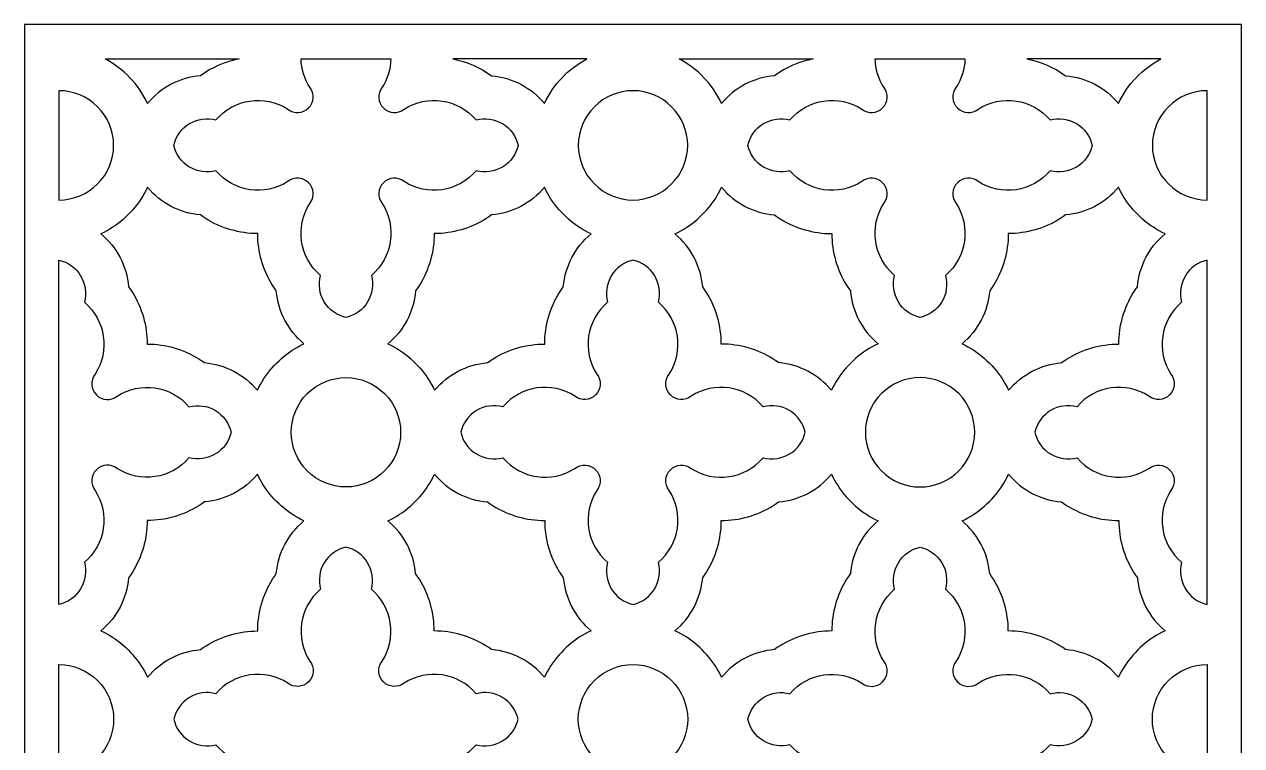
# Model space of a CAD drawing. Extents: x 0 to 880, y 0 to 2250.
# Drawn here: x 0 to 880, y 1728 to 2250 of the extents above; entities that cross this region are included whole.
import ezdxf

# ---------------------------------------------------------------- set-up
doc = ezdxf.new("R2010")
doc.units = 0
doc.layers.add('Layer_05', color=1, linetype='CONTINUOUS')

msp = doc.modelspace()

# ---------------------------------------------------------------- linework, layer by layer
at = {"layer": 'Layer_05'}
msp.add_lwpolyline([(0, 0), (880, 0), (880, 2250), (0, 2250), (0, 0)], close=True, dxfattribs=at)
for points in [[(89.03, 2192.86, 0.160722), (58.39, 2225), (155.28, 2225, 0.108467), (127.23, 2212.87, 0.199695), (89.03, 2192.86)], [(232.5, 2038, -0.42331), (214.05, 2068.48, -0.375572), (206.38, 2120.5, 0.378314), (205.45, 2135.45, 0.378314), (190.5, 2136.38, -0.375572), (138.48, 2144.05, -0.42331), (108, 2162.5, -0.42331), (138.48, 2180.95, -0.375572), (190.5, 2188.62, 0.378314), (205.45, 2189.55, 0.378314), (206.38, 2204.5, -0.136852), (200.04, 2225), (264.96, 2225, -0.136852), (258.62, 2204.5, 0.378314), (259.55, 2189.55, 0.378314), (274.5, 2188.62, -0.375572), (326.52, 2180.95, -0.42331), (357, 2162.5, -0.42331), (326.52, 2144.05, -0.375572), (274.5, 2136.38, 0.378314), (259.55, 2135.45, 0.378314), (258.62, 2120.5, -0.375572), (250.95, 2068.48, -0.42331), (232.5, 2038)], [(309.72, 2225, -0.108467), (337.77, 2212.87, -0.199695), (375.97, 2192.86, -0.160722), (406.61, 2225), (309.72, 2225)], [(504.03, 2192.86, 0.160722), (473.39, 2225), (570.28, 2225, 0.108467), (542.23, 2212.87, 0.199695), (504.03, 2192.86)], [(647.5, 2038, -0.42331), (629.05, 2068.48, -0.375572), (621.38, 2120.5, 0.378314), (620.45, 2135.45, 0.378314), (605.5, 2136.38, -0.375572), (553.48, 2144.05, -0.42331), (523, 2162.5, -0.42331), (553.48, 2180.95, -0.375572), (605.5, 2188.62, 0.378314), (620.45, 2189.55, 0.378314), (621.38, 2204.5, -0.136852), (615.04, 2225), (679.96, 2225, -0.136852), (673.62, 2204.5, 0.378314), (674.55, 2189.55, 0.378314), (689.5, 2188.62, -0.375572), (741.52, 2180.95, -0.42331), (772, 2162.5, -0.42331), (741.52, 2144.05, -0.375572), (689.5, 2136.38, 0.378314), (674.55, 2135.45, 0.378314), (673.62, 2120.5, -0.375572), (665.95, 2068.48, -0.42331), (647.5, 2038)], [(790.97, 2192.86, -0.160722), (821.61, 2225), (724.72, 2225, -0.108467), (752.77, 2212.87, -0.199695), (790.97, 2192.86)], [(25, 2122.97, 0.414214), (64.53, 2162.5, 0.414214), (25, 2202.03), (25, 2122.97)], [(440, 2122.97, 0.414214), (479.53, 2162.5, 0.414214), (440, 2202.03, 0.414214), (400.47, 2162.5, 0.414214), (440, 2122.97)], [(855, 2122.97), (855, 2202.03, 0.414214), (815.47, 2162.5, 0.414214), (855, 2122.97)], [(88.81, 2018.81), (91.27, 2018.76), (93.73, 2018.63), (96.18, 2018.41), (98.62, 2018.1), (101.05, 2017.72), (103.46, 2017.25), (105.86, 2016.69), (108.24, 2016.06), (110.59, 2015.34), (112.92, 2014.54), (115.22, 2013.66), (117.49, 2012.7), (119.72, 2011.67), (121.91, 2010.55), (124.07, 2009.37), (126.18, 2008.11), (128.25, 2006.77), (130.27, 2005.37, -0.199695), (168.47, 1985.36), (169.55, 1987.53), (170.7, 1989.67), (171.93, 1991.77), (173.22, 1993.82), (174.59, 1995.83), (176.02, 1997.79), (177.52, 1999.7), (179.08, 2001.56), (180.71, 2003.36), (182.4, 2005.1), (184.14, 2006.79), (185.94, 2008.42), (187.8, 2009.98), (189.71, 2011.48), (191.67, 2012.91), (193.68, 2014.28), (195.73, 2015.57), (197.83, 2016.8), (199.97, 2017.95), (202.14, 2019.03, -0.199695), (182.13, 2057.23), (180.73, 2059.25), (179.39, 2061.32), (178.13, 2063.43), (176.95, 2065.59), (175.83, 2067.78), (174.8, 2070.01), (173.84, 2072.28), (172.96, 2074.58), (172.16, 2076.91), (171.44, 2079.26), (170.81, 2081.64), (170.25, 2084.04), (169.78, 2086.45), (169.4, 2088.88), (169.09, 2091.32), (168.87, 2093.77), (168.74, 2096.23), (168.69, 2098.69), (166.23, 2098.74), (163.77, 2098.87), (161.32, 2099.09), (158.88, 2099.4), (156.45, 2099.78), (154.04, 2100.25), (151.64, 2100.81), (149.26, 2101.44), (146.91, 2102.16), (144.58, 2102.96), (142.28, 2103.84), (140.01, 2104.8), (137.78, 2105.83), (135.59, 2106.95), (133.43, 2108.13), (131.32, 2109.39), (129.25, 2110.73), (127.23, 2112.13, -0.199695), (89.03, 2132.14), (87.95, 2129.97), (86.8, 2127.83), (85.57, 2125.73), (84.28, 2123.68), (82.91, 2121.67), (81.48, 2119.71), (79.98, 2117.8), (78.42, 2115.94), (76.79, 2114.14), (75.1, 2112.4), (73.36, 2110.71), (71.56, 2109.08), (69.7, 2107.52), (67.79, 2106.02), (65.83, 2104.59), (63.82, 2103.22), (61.77, 2101.93), (59.67, 2100.7), (57.53, 2099.55), (55.36, 2098.47, -0.199695), (75.37, 2060.27), (76.77, 2058.25), (78.11, 2056.18), (79.37, 2054.07), (80.55, 2051.91), (81.67, 2049.72), (82.7, 2047.49), (83.66, 2045.22), (84.54, 2042.92), (85.34, 2040.59), (86.06, 2038.24), (86.69, 2035.86), (87.25, 2033.46), (87.72, 2031.05), (88.1, 2028.62), (88.41, 2026.18), (88.63, 2023.73), (88.76, 2021.27), (88.81, 2018.81)], [(296.53, 1985.36, -0.199695), (334.73, 2005.37), (336.75, 2006.77), (338.82, 2008.11), (340.93, 2009.37), (343.09, 2010.55), (345.28, 2011.67), (347.51, 2012.7), (349.78, 2013.66), (352.08, 2014.54), (354.41, 2015.34), (356.76, 2016.06), (359.14, 2016.69), (361.54, 2017.25), (363.95, 2017.72), (366.38, 2018.1), (368.82, 2018.41), (371.27, 2018.63), (373.73, 2018.76), (376.19, 2018.81), (376.24, 2021.27), (376.37, 2023.73), (376.59, 2026.18), (376.9, 2028.62), (377.28, 2031.05), (377.75, 2033.46), (378.31, 2035.86), (378.94, 2038.24), (379.66, 2040.59), (380.46, 2042.92), (381.34, 2045.22), (382.3, 2047.49), (383.33, 2049.72), (384.45, 2051.91), (385.63, 2054.07), (386.89, 2056.18), (388.23, 2058.25), (389.63, 2060.27, -0.199695), (409.64, 2098.47), (407.47, 2099.55), (405.33, 2100.7), (403.23, 2101.93), (401.18, 2103.22), (399.17, 2104.59), (397.21, 2106.02), (395.3, 2107.52), (393.44, 2109.08), (391.64, 2110.71), (389.9, 2112.4), (388.21, 2114.14), (386.58, 2115.94), (385.02, 2117.8), (383.52, 2119.71), (382.09, 2121.67), (380.72, 2123.68), (379.43, 2125.73), (378.2, 2127.83), (377.05, 2129.97), (375.97, 2132.14, -0.199695), (337.77, 2112.13), (335.75, 2110.73), (333.68, 2109.39), (331.57, 2108.13), (329.41, 2106.95), (327.22, 2105.83), (324.99, 2104.8), (322.72, 2103.84), (320.42, 2102.96), (318.09, 2102.16), (315.74, 2101.44), (313.36, 2100.81), (310.96, 2100.25), (308.55, 2099.78), (306.12, 2099.4), (303.68, 2099.09), (301.23, 2098.87), (298.77, 2098.74), (296.31, 2098.69), (296.26, 2096.23), (296.13, 2093.77), (295.91, 2091.32), (295.6, 2088.88), (295.22, 2086.45), (294.75, 2084.04), (294.19, 2081.64), (293.56, 2079.26), (292.84, 2076.91), (292.04, 2074.58), (291.16, 2072.28), (290.2, 2070.01), (289.17, 2067.78), (288.05, 2065.59), (286.87, 2063.43), (285.61, 2061.32), (284.27, 2059.25), (282.87, 2057.23, -0.199695), (262.86, 2019.03), (265.03, 2017.95), (267.17, 2016.8), (269.27, 2015.57), (271.32, 2014.28), (273.33, 2012.91), (275.29, 2011.48), (277.2, 2009.98), (279.06, 2008.42), (280.86, 2006.79), (282.6, 2005.1), (284.29, 2003.36), (285.92, 2001.56), (287.48, 1999.7), (288.98, 1997.79), (290.41, 1995.83), (291.78, 1993.82), (293.07, 1991.77), (294.3, 1989.67), (295.45, 1987.53), (296.53, 1985.36)], [(503.81, 2018.81), (503.76, 2021.27), (503.63, 2023.73), (503.41, 2026.18), (503.1, 2028.62), (502.72, 2031.05), (502.25, 2033.46), (501.69, 2035.86), (501.06, 2038.24), (500.34, 2040.59), (499.54, 2042.92), (498.66, 2045.22), (497.7, 2047.49), (496.67, 2049.72), (495.55, 2051.91), (494.37, 2054.07), (493.11, 2056.18), (491.77, 2058.25), (490.37, 2060.27, 0.199695), (470.36, 2098.47), (472.53, 2099.55), (474.67, 2100.7), (476.77, 2101.93), (478.82, 2103.22), (480.83, 2104.59), (482.79, 2106.02), (484.7, 2107.52), (486.56, 2109.08), (488.36, 2110.71), (490.1, 2112.4), (491.79, 2114.14), (493.42, 2115.94), (494.98, 2117.8), (496.48, 2119.71), (497.91, 2121.67), (499.28, 2123.68), (500.57, 2125.73), (501.8, 2127.83), (502.95, 2129.97), (504.03, 2132.14, 0.199695), (542.23, 2112.13), (544.25, 2110.73), (546.32, 2109.39), (548.43, 2108.13), (550.59, 2106.95), (552.78, 2105.83), (555.01, 2104.8), (557.28, 2103.84), (559.58, 2102.96), (561.91, 2102.16), (564.26, 2101.44), (566.64, 2100.81), (569.04, 2100.25), (571.45, 2099.78), (573.88, 2099.4), (576.32, 2099.09), (578.77, 2098.87), (581.23, 2098.74), (583.69, 2098.69), (583.74, 2096.23), (583.87, 2093.77), (584.09, 2091.32), (584.4, 2088.88), (584.78, 2086.45), (585.25, 2084.04), (585.81, 2081.64), (586.44, 2079.26), (587.16, 2076.91), (587.96, 2074.58), (588.84, 2072.28), (589.8, 2070.01), (590.83, 2067.78), (591.95, 2065.59), (593.13, 2063.43), (594.39, 2061.32), (595.73, 2059.25), (597.13, 2057.23, 0.199695), (617.14, 2019.03), (614.97, 2017.95), (612.83, 2016.8), (610.73, 2015.57), (608.68, 2014.28), (606.67, 2012.91), (604.71, 2011.48), (602.8, 2009.98), (600.94, 2008.42), (599.14, 2006.79), (597.4, 2005.1), (595.71, 2003.36), (594.08, 2001.56), (592.52, 1999.7), (591.02, 1997.79), (589.59, 1995.83), (588.22, 1993.82), (586.93, 1991.77), (585.7, 1989.67), (584.55, 1987.53), (583.47, 1985.36, 0.199695), (545.27, 2005.37), (543.25, 2006.77), (541.18, 2008.11), (539.07, 2009.37), (536.91, 2010.55), (534.72, 2011.67), (532.49, 2012.7), (530.22, 2013.66), (527.92, 2014.54), (525.59, 2015.34), (523.24, 2016.06), (520.86, 2016.69), (518.46, 2017.25), (516.05, 2017.72), (513.62, 2018.1), (511.18, 2018.41), (508.73, 2018.63), (506.27, 2018.76), (503.81, 2018.81)], [(711.53, 1985.36, -0.199695), (749.73, 2005.37), (751.75, 2006.77), (753.82, 2008.11), (755.93, 2009.37), (758.09, 2010.55), (760.28, 2011.67), (762.51, 2012.7), (764.78, 2013.66), (767.08, 2014.54), (769.41, 2015.34), (771.76, 2016.06), (774.14, 2016.69), (776.54, 2017.25), (778.95, 2017.72), (781.38, 2018.1), (783.82, 2018.41), (786.27, 2018.63), (788.73, 2018.76), (791.19, 2018.81), (791.24, 2021.27), (791.37, 2023.73), (791.59, 2026.18), (791.9, 2028.62), (792.28, 2031.05), (792.75, 2033.46), (793.31, 2035.86), (793.94, 2038.24), (794.66, 2040.59), (795.46, 2042.92), (796.34, 2045.22), (797.3, 2047.49), (798.33, 2049.72), (799.45, 2051.91), (800.63, 2054.07), (801.89, 2056.18), (803.23, 2058.25), (804.63, 2060.27, -0.199695), (824.64, 2098.47), (822.47, 2099.55), (820.33, 2100.7), (818.23, 2101.93), (816.18, 2103.22), (814.17, 2104.59), (812.21, 2106.02), (810.3, 2107.52), (808.44, 2109.08), (806.64, 2110.71), (804.9, 2112.4), (803.21, 2114.14), (801.58, 2115.94), (800.02, 2117.8), (798.52, 2119.71), (797.09, 2121.67), (795.72, 2123.68), (794.43, 2125.73), (793.2, 2127.83), (792.05, 2129.97), (790.97, 2132.14, -0.199695), (752.77, 2112.13), (750.75, 2110.73), (748.68, 2109.39), (746.57, 2108.13), (744.41, 2106.95), (742.22, 2105.83), (739.99, 2104.8), (737.72, 2103.84), (735.42, 2102.96), (733.09, 2102.16), (730.74, 2101.44), (728.36, 2100.81), (725.96, 2100.25), (723.55, 2099.78), (721.12, 2099.4), (718.68, 2099.09), (716.23, 2098.87), (713.77, 2098.74), (711.31, 2098.69), (711.26, 2096.23), (711.13, 2093.77), (710.91, 2091.32), (710.6, 2088.88), (710.22, 2086.45), (709.75, 2084.04), (709.19, 2081.64), (708.56, 2079.26), (707.84, 2076.91), (707.04, 2074.58), (706.16, 2072.28), (705.2, 2070.01), (704.17, 2067.78), (703.05, 2065.59), (701.87, 2063.43), (700.61, 2061.32), (699.27, 2059.25), (697.87, 2057.23, -0.199695), (677.86, 2019.03), (680.03, 2017.95), (682.17, 2016.8), (684.27, 2015.57), (686.32, 2014.28), (688.33, 2012.91), (690.29, 2011.48), (692.2, 2009.98), (694.06, 2008.42), (695.86, 2006.79), (697.6, 2005.1), (699.29, 2003.36), (700.92, 2001.56), (702.48, 1999.7), (703.98, 1997.79), (705.41, 1995.83), (706.78, 1993.82), (708.07, 1991.77), (709.3, 1989.67), (710.45, 1987.53), (711.53, 1985.36)], [(25, 1830.5), (25, 2079.5, -0.42331), (43.45, 2049.02, -0.375572), (51.12, 1997, 0.378314), (52.05, 1982.05, 0.378314), (67, 1981.12, -0.375572), (119.02, 1973.45, -0.42331), (149.5, 1955, -0.42331), (119.02, 1936.55, -0.375572), (67, 1928.88, 0.378314), (52.05, 1927.95, 0.378314), (51.12, 1913, -0.375572), (43.45, 1860.98, -0.42331), (25, 1830.5)], [(440, 1830.5, 0.42331), (458.45, 1860.98, 0.375572), (466.12, 1913, -0.378314), (467.05, 1927.95, -0.378314), (482, 1928.88, 0.375572), (534.02, 1936.55, 0.42331), (564.5, 1955, 0.42331), (534.02, 1973.45, 0.375572), (482, 1981.12, -0.378314), (467.05, 1982.05, -0.378314), (466.12, 1997, 0.375572), (458.45, 2049.02, 0.42331), (440, 2079.5, 0.42331), (421.55, 2049.02, 0.375572), (413.88, 1997, -0.378314), (412.95, 1982.05, -0.378314), (398, 1981.12, 0.375572), (345.98, 1973.45, 0.42331), (315.5, 1955, 0.42331), (345.98, 1936.55, 0.375572), (398, 1928.88, -0.378314), (412.95, 1927.95, -0.378314), (413.88, 1913, 0.375572), (421.55, 1860.98, 0.42331), (440, 1830.5)], [(855, 1830.5), (855, 2079.5, 0.42331), (836.55, 2049.02, 0.375572), (828.88, 1997, -0.378314), (827.95, 1982.05, -0.378314), (813, 1981.12, 0.375572), (760.98, 1973.45, 0.42331), (730.5, 1955, 0.42331), (760.98, 1936.55, 0.375572), (813, 1928.88, -0.378314), (827.95, 1927.95, -0.378314), (828.88, 1913, 0.375572), (836.55, 1860.98, 0.42331), (855, 1830.5)], [(192.97, 1955, -0.414214), (232.5, 1994.53, -0.414214), (272.03, 1955, -0.414214), (232.5, 1915.47, -0.414214), (192.97, 1955)], [(607.97, 1955, 0.414214), (647.5, 1915.47, 0.414214), (687.03, 1955, 0.414214), (647.5, 1994.53, 0.414214), (607.97, 1955)], [(89.03, 1777.86, -0.199695), (127.23, 1797.87), (129.25, 1799.27), (131.32, 1800.61), (133.43, 1801.87), (135.59, 1803.05), (137.78, 1804.17), (140.01, 1805.2), (142.28, 1806.16), (144.58, 1807.04), (146.91, 1807.84), (149.26, 1808.56), (151.64, 1809.19), (154.04, 1809.75), (156.45, 1810.22), (158.88, 1810.6), (161.32, 1810.91), (163.77, 1811.13), (166.23, 1811.26), (168.69, 1811.31), (168.74, 1813.77), (168.87, 1816.23), (169.09, 1818.68), (169.4, 1821.12), (169.78, 1823.55), (170.25, 1825.96), (170.81, 1828.36), (171.44, 1830.74), (172.16, 1833.09), (172.96, 1835.42), (173.84, 1837.72), (174.8, 1839.99), (175.83, 1842.22), (176.95, 1844.41), (178.13, 1846.57), (179.39, 1848.68), (180.73, 1850.75), (182.13, 1852.77, -0.199695), (202.14, 1890.97), (199.97, 1892.05), (197.83, 1893.2), (195.73, 1894.43), (193.68, 1895.72), (191.67, 1897.09), (189.71, 1898.52), (187.8, 1900.02), (185.94, 1901.58), (184.14, 1903.21), (182.4, 1904.9), (180.71, 1906.64), (179.08, 1908.44), (177.52, 1910.3), (176.02, 1912.21), (174.59, 1914.17), (173.22, 1916.18), (171.93, 1918.23), (170.7, 1920.33), (169.55, 1922.47), (168.47, 1924.64, -0.199695), (130.27, 1904.63), (128.25, 1903.23), (126.18, 1901.89), (124.07, 1900.63), (121.91, 1899.45), (119.72, 1898.33), (117.49, 1897.3), (115.22, 1896.34), (112.92, 1895.46), (110.59, 1894.66), (108.24, 1893.94), (105.86, 1893.31), (103.46, 1892.75), (101.05, 1892.28), (98.62, 1891.9), (96.18, 1891.59), (93.73, 1891.37), (91.27, 1891.24), (88.81, 1891.19), (88.76, 1888.73), (88.63, 1886.27), (88.41, 1883.82), (88.1, 1881.38), (87.72, 1878.95), (87.25, 1876.54), (86.69, 1874.14), (86.06, 1871.76), (85.34, 1869.41), (84.54, 1867.08), (83.66, 1864.78), (82.7, 1862.51), (81.67, 1860.28), (80.55, 1858.09), (79.37, 1855.93), (78.11, 1853.82), (76.77, 1851.75), (75.37, 1849.73, -0.199695), (55.36, 1811.53), (57.53, 1810.45), (59.67, 1809.3), (61.77, 1808.07), (63.82, 1806.78), (65.83, 1805.41), (67.79, 1803.98), (69.7, 1802.48), (71.56, 1800.92), (73.36, 1799.29), (75.1, 1797.6), (76.79, 1795.86), (78.42, 1794.06), (79.98, 1792.2), (81.48, 1790.29), (82.91, 1788.33), (84.28, 1786.32), (85.57, 1784.27), (86.8, 1782.17), (87.95, 1780.03), (89.03, 1777.86)], [(296.31, 1811.31), (296.26, 1813.77), (296.13, 1816.23), (295.91, 1818.68), (295.6, 1821.12), (295.22, 1823.55), (294.75, 1825.96), (294.19, 1828.36), (293.56, 1830.74), (292.84, 1833.09), (292.04, 1835.42), (291.16, 1837.72), (290.2, 1839.99), (289.17, 1842.22), (288.05, 1844.41), (286.87, 1846.57), (285.61, 1848.68), (284.27, 1850.75), (282.87, 1852.77, 0.199695), (262.86, 1890.97), (265.03, 1892.05), (267.17, 1893.2), (269.27, 1894.43), (271.32, 1895.72), (273.33, 1897.09), (275.29, 1898.52), (277.2, 1900.02), (279.06, 1901.58), (280.86, 1903.21), (282.6, 1904.9), (284.29, 1906.64), (285.92, 1908.44), (287.48, 1910.3), (288.98, 1912.21), (290.41, 1914.17), (291.78, 1916.18), (293.07, 1918.23), (294.3, 1920.33), (295.45, 1922.47), (296.53, 1924.64, 0.199695), (334.73, 1904.63), (336.75, 1903.23), (338.82, 1901.89), (340.93, 1900.63), (343.09, 1899.45), (345.28, 1898.33), (347.51, 1897.3), (349.78, 1896.34), (352.08, 1895.46), (354.41, 1894.66), (356.76, 1893.94), (359.14, 1893.31), (361.54, 1892.75), (363.95, 1892.28), (366.38, 1891.9), (368.82, 1891.59), (371.27, 1891.37), (373.73, 1891.24), (376.19, 1891.19), (376.24, 1888.73), (376.37, 1886.27), (376.59, 1883.82), (376.9, 1881.38), (377.28, 1878.95), (377.75, 1876.54), (378.31, 1874.14), (378.94, 1871.76), (379.66, 1869.41), (380.46, 1867.08), (381.34, 1864.78), (382.3, 1862.51), (383.33, 1860.28), (384.45, 1858.09), (385.63, 1855.93), (386.89, 1853.82), (388.23, 1851.75), (389.63, 1849.73, 0.199695), (409.64, 1811.53), (407.47, 1810.45), (405.33, 1809.3), (403.23, 1808.07), (401.18, 1806.78), (399.17, 1805.41), (397.21, 1803.98), (395.3, 1802.48), (393.44, 1800.92), (391.64, 1799.29), (389.9, 1797.6), (388.21, 1795.86), (386.58, 1794.06), (385.02, 1792.2), (383.52, 1790.29), (382.09, 1788.33), (380.72, 1786.32), (379.43, 1784.27), (378.2, 1782.17), (377.05, 1780.03), (375.97, 1777.86, 0.199695), (337.77, 1797.87), (335.75, 1799.27), (333.68, 1800.61), (331.57, 1801.87), (329.41, 1803.05), (327.22, 1804.17), (324.99, 1805.2), (322.72, 1806.16), (320.42, 1807.04), (318.09, 1807.84), (315.74, 1808.56), (313.36, 1809.19), (310.96, 1809.75), (308.55, 1810.22), (306.12, 1810.6), (303.68, 1810.91), (301.23, 1811.13), (298.77, 1811.26), (296.31, 1811.31)], [(504.03, 1777.86), (502.95, 1780.03), (501.8, 1782.17), (500.57, 1784.27), (499.28, 1786.32), (497.91, 1788.33), (496.48, 1790.29), (494.98, 1792.2), (493.42, 1794.06), (491.79, 1795.86), (490.1, 1797.6), (488.36, 1799.29), (486.56, 1800.92), (484.7, 1802.48), (482.79, 1803.98), (480.83, 1805.41), (478.82, 1806.78), (476.77, 1808.07), (474.67, 1809.3), (472.53, 1810.45), (470.36, 1811.53, 0.199695), (490.37, 1849.73), (491.77, 1851.75), (493.11, 1853.82), (494.37, 1855.93), (495.55, 1858.09), (496.67, 1860.28), (497.7, 1862.51), (498.66, 1864.78), (499.54, 1867.08), (500.34, 1869.41), (501.06, 1871.76), (501.69, 1874.14), (502.25, 1876.54), (502.72, 1878.95), (503.1, 1881.38), (503.41, 1883.82), (503.63, 1886.27), (503.76, 1888.73), (503.81, 1891.19), (506.27, 1891.24), (508.73, 1891.37), (511.18, 1891.59), (513.62, 1891.9), (516.05, 1892.28), (518.46, 1892.75), (520.86, 1893.31), (523.24, 1893.94), (525.59, 1894.66), (527.92, 1895.46), (530.22, 1896.34), (532.49, 1897.3), (534.72, 1898.33), (536.91, 1899.45), (539.07, 1900.63), (541.18, 1901.89), (543.25, 1903.23), (545.27, 1904.63, 0.199695), (583.47, 1924.64), (584.55, 1922.47), (585.7, 1920.33), (586.93, 1918.23), (588.22, 1916.18), (589.59, 1914.17), (591.02, 1912.21), (592.52, 1910.3), (594.08, 1908.44), (595.71, 1906.64), (597.4, 1904.9), (599.14, 1903.21), (600.94, 1901.58), (602.8, 1900.02), (604.71, 1898.52), (606.67, 1897.09), (608.68, 1895.72), (610.73, 1894.43), (612.83, 1893.2), (614.97, 1892.05), (617.14, 1890.97, 0.199695), (597.13, 1852.77), (595.73, 1850.75), (594.39, 1848.68), (593.13, 1846.57), (591.95, 1844.41), (590.83, 1842.22), (589.8, 1839.99), (588.84, 1837.72), (587.96, 1835.42), (587.16, 1833.09), (586.44, 1830.74), (585.81, 1828.36), (585.25, 1825.96), (584.78, 1823.55), (584.4, 1821.12), (584.09, 1818.68), (583.87, 1816.23), (583.74, 1813.77), (583.69, 1811.31), (581.23, 1811.26), (578.77, 1811.13), (576.32, 1810.91), (573.88, 1810.6), (571.45, 1810.22), (569.04, 1809.75), (566.64, 1809.19), (564.26, 1808.56), (561.91, 1807.84), (559.58, 1807.04), (557.28, 1806.16), (555.01, 1805.2), (552.78, 1804.17), (550.59, 1803.05), (548.43, 1801.87), (546.32, 1800.61), (544.25, 1799.27), (542.23, 1797.87, 0.199695), (504.03, 1777.86)], [(790.97, 1777.86, 0.199695), (752.77, 1797.87), (750.75, 1799.27), (748.68, 1800.61), (746.57, 1801.87), (744.41, 1803.05), (742.22, 1804.17), (739.99, 1805.2), (737.72, 1806.16), (735.42, 1807.04), (733.09, 1807.84), (730.74, 1808.56), (728.36, 1809.19), (725.96, 1809.75), (723.55, 1810.22), (721.12, 1810.6), (718.68, 1810.91), (716.23, 1811.13), (713.77, 1811.26), (711.31, 1811.31), (711.26, 1813.77), (711.13, 1816.23), (710.91, 1818.68), (710.6, 1821.12), (710.22, 1823.55), (709.75, 1825.96), (709.19, 1828.36), (708.56, 1830.74), (707.84, 1833.09), (707.04, 1835.42), (706.16, 1837.72), (705.2, 1839.99), (704.17, 1842.22), (703.05, 1844.41), (701.87, 1846.57), (700.61, 1848.68), (699.27, 1850.75), (697.87, 1852.77, 0.199695), (677.86, 1890.97), (680.03, 1892.05), (682.17, 1893.2), (684.27, 1894.43), (686.32, 1895.72), (688.33, 1897.09), (690.29, 1898.52), (692.2, 1900.02), (694.06, 1901.58), (695.86, 1903.21), (697.6, 1904.9), (699.29, 1906.64), (700.92, 1908.44), (702.48, 1910.3), (703.98, 1912.21), (705.41, 1914.17), (706.78, 1916.18), (708.07, 1918.23), (709.3, 1920.33), (710.45, 1922.47), (711.53, 1924.64, 0.199695), (749.73, 1904.63), (751.75, 1903.23), (753.82, 1901.89), (755.93, 1900.63), (758.09, 1899.45), (760.28, 1898.33), (762.51, 1897.3), (764.78, 1896.34), (767.08, 1895.46), (769.41, 1894.66), (771.76, 1893.94), (774.14, 1893.31), (776.54, 1892.75), (778.95, 1892.28), (781.38, 1891.9), (783.82, 1891.59), (786.27, 1891.37), (788.73, 1891.24), (791.19, 1891.19), (791.24, 1888.73), (791.37, 1886.27), (791.59, 1883.82), (791.9, 1881.38), (792.28, 1878.95), (792.75, 1876.54), (793.31, 1874.14), (793.94, 1871.76), (794.66, 1869.41), (795.46, 1867.08), (796.34, 1864.78), (797.3, 1862.51), (798.33, 1860.28), (799.45, 1858.09), (800.63, 1855.93), (801.89, 1853.82), (803.23, 1851.75), (804.63, 1849.73, 0.199695), (824.64, 1811.53), (822.47, 1810.45), (820.33, 1809.3), (818.23, 1808.07), (816.18, 1806.78), (814.17, 1805.41), (812.21, 1803.98), (810.3, 1802.48), (808.44, 1800.92), (806.64, 1799.29), (804.9, 1797.6), (803.21, 1795.86), (801.58, 1794.06), (800.02, 1792.2), (798.52, 1790.29), (797.09, 1788.33), (795.72, 1786.32), (794.43, 1784.27), (793.2, 1782.17), (792.05, 1780.03), (790.97, 1777.86)], [(25, 1707.97), (25, 1787.03, -0.414214), (64.53, 1747.5, -0.414214), (25, 1707.97)], [(440, 1707.97, -0.414214), (400.47, 1747.5, -0.414214), (440, 1787.03, -0.414214), (479.53, 1747.5, -0.414214), (440, 1707.97)], [(855, 1707.97, -0.414214), (815.47, 1747.5, -0.414214), (855, 1787.03), (855, 1707.97)]]:
    msp.add_lwpolyline(points, format="xyb", close=True, dxfattribs=at)
for points in [[(274.5, 1721.38, 0.375572), (326.52, 1729.05, 0.42331), (357, 1747.5, 0.42331), (326.52, 1765.95, 0.375572), (274.5, 1773.62, -0.378314), (259.55, 1774.55, -0.378314), (258.62, 1789.5, 0.375572), (250.95, 1841.52, 0.42331), (232.5, 1872, 0.42331), (214.05, 1841.52, 0.375572), (206.38, 1789.5, -0.378314), (205.45, 1774.55, -0.378314), (190.5, 1773.62, 0.375572), (138.48, 1765.95, 0.42331), (108, 1747.5, 0.42331), (138.48, 1729.05, 0.375572), (190.5, 1721.38, -0.378314)], [(605.5, 1721.38, -0.375572), (553.48, 1729.05, -0.42331), (523, 1747.5, -0.42331), (553.48, 1765.95, -0.375572), (605.5, 1773.62, 0.378314), (620.45, 1774.55, 0.378314), (621.38, 1789.5, -0.375572), (629.05, 1841.52, -0.42331), (647.5, 1872, -0.42331), (665.95, 1841.52, -0.375572), (673.62, 1789.5, 0.378314), (674.55, 1774.55, 0.378314), (689.5, 1773.62, -0.375572), (741.52, 1765.95, -0.42331), (772, 1747.5, -0.42331), (741.52, 1729.05, -0.375572), (689.5, 1721.38, 0.378314)]]:
    msp.add_lwpolyline(points, format="xyb", dxfattribs=at)

doc.saveas('drawing.dxf')
